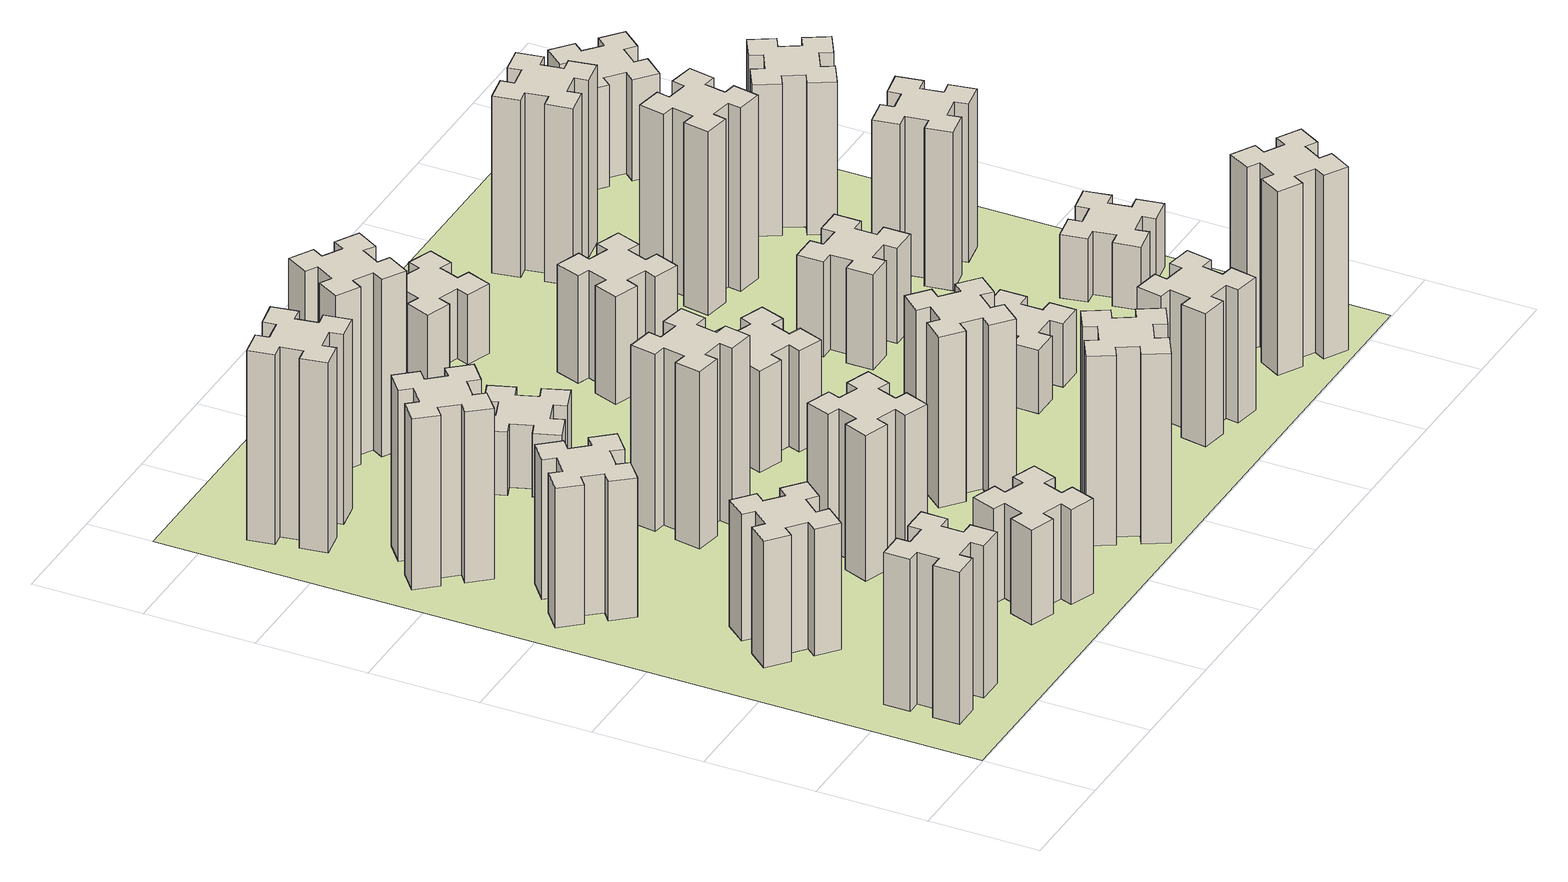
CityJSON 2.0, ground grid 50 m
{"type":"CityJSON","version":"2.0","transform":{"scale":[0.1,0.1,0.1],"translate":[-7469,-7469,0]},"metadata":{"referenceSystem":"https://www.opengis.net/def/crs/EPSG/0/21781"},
"CityObjects":{
"building1":{"type":"Building","attributes":{"class":"1000","function":"1000","usage":"1000","yearOfConstruction":2016,"roofType":"1000","measuredHeight":72,"storeysAboveGround":30,"storeysBelowGround":0},"geometry":[{"type":"Solid","lod":"1","boundaries":[[[[0,1,2,3,4,5,6,7,8,9,10,11,12,13,14,15,16,17,18,19]],[[17,16,20,21]],[[16,15,22,20]],[[15,14,23,22]],[[14,13,24,23]],[[13,12,25,24]],[[12,11,26,25]],[[11,10,27,26]],[[10,9,28,27]],[[9,8,29,28]],[[8,7,30,29]],[[7,6,31,30]],[[6,5,32,31]],[[5,4,33,32]],[[4,3,34,33]],[[3,2,35,34]],[[2,1,36,35]],[[1,0,37,36]],[[0,19,38,37]],[[19,18,39,38]],[[18,17,21,39]],[[24,25,26,27,28,29,30,31,32,33,34,35,36,37,38,39,21,20,22,23]]]]}]},
"building2":{"type":"Building","attributes":{"class":"1000","function":"1000","usage":"1000","yearOfConstruction":2016,"roofType":"1000","measuredHeight":60,"storeysAboveGround":30,"storeysBelowGround":0},"geometry":[{"type":"Solid","lod":"1","boundaries":[[[[40,41,42,43,44,45,46,47,48,49,50,51,52,53,54,55,56,57,58,59]],[[57,56,60,61]],[[56,55,62,60]],[[55,54,63,62]],[[54,53,64,63]],[[53,52,65,64]],[[52,51,66,65]],[[51,50,67,66]],[[50,49,68,67]],[[49,48,69,68]],[[48,47,70,69]],[[47,46,71,70]],[[46,45,72,71]],[[45,44,73,72]],[[44,43,74,73]],[[43,42,75,74]],[[42,41,76,75]],[[41,40,77,76]],[[40,59,78,77]],[[59,58,79,78]],[[58,57,61,79]],[[64,65,66,67,68,69,70,71,72,73,74,75,76,77,78,79,61,60,62,63]]]]}]},
"building3":{"type":"Building","attributes":{"class":"1000","function":"1000","usage":"1000","yearOfConstruction":2016,"roofType":"1000","measuredHeight":66,"storeysAboveGround":30,"storeysBelowGround":0},"geometry":[{"type":"Solid","lod":"1","boundaries":[[[[80,81,82,83,84,85,86,87,88,89,90,91,92,93,94,95,96,97,98,99]],[[97,96,100,101]],[[96,95,102,100]],[[95,94,103,102]],[[94,93,104,103]],[[93,92,105,104]],[[92,91,106,105]],[[91,90,107,106]],[[90,89,108,107]],[[89,88,109,108]],[[88,87,110,109]],[[87,86,111,110]],[[86,85,112,111]],[[85,84,113,112]],[[84,83,114,113]],[[83,82,115,114]],[[82,81,116,115]],[[81,80,117,116]],[[80,99,118,117]],[[99,98,119,118]],[[98,97,101,119]],[[104,105,106,107,108,109,110,111,112,113,114,115,116,117,118,119,101,100,102,103]]]]}]},
"building4":{"type":"Building","attributes":{"class":"1000","function":"1000","usage":"1000","yearOfConstruction":2016,"roofType":"1000","measuredHeight":81,"storeysAboveGround":30,"storeysBelowGround":0},"geometry":[{"type":"Solid","lod":"1","boundaries":[[[[120,121,122,123,124,125,126,127,128,129,130,131,132,133,134,135,136,137,138,139]],[[137,136,140,141]],[[136,135,142,140]],[[135,134,143,142]],[[134,133,144,143]],[[133,132,145,144]],[[132,131,146,145]],[[131,130,147,146]],[[130,129,148,147]],[[129,128,149,148]],[[128,127,150,149]],[[127,126,151,150]],[[126,125,152,151]],[[125,124,153,152]],[[124,123,154,153]],[[123,122,155,154]],[[122,121,156,155]],[[121,120,157,156]],[[120,139,158,157]],[[139,138,159,158]],[[138,137,141,159]],[[144,145,146,147,148,149,150,151,152,153,154,155,156,157,158,159,141,140,142,143]]]]}]},
"building5":{"type":"Building","attributes":{"class":"1000","function":"1000","usage":"1000","yearOfConstruction":2016,"roofType":"1000","measuredHeight":45,"storeysAboveGround":30,"storeysBelowGround":0},"geometry":[{"type":"Solid","lod":"1","boundaries":[[[[160,161,162,163,164,165,166,167,168,169,170,171,172,173,174,175,176,177,178,179]],[[177,176,180,181]],[[176,175,182,180]],[[175,174,183,182]],[[174,173,184,183]],[[173,172,185,184]],[[172,171,186,185]],[[171,170,187,186]],[[170,169,188,187]],[[169,168,189,188]],[[168,167,190,189]],[[167,166,191,190]],[[166,165,192,191]],[[165,164,193,192]],[[164,163,194,193]],[[163,162,195,194]],[[162,161,196,195]],[[161,160,197,196]],[[160,179,198,197]],[[179,178,199,198]],[[178,177,181,199]],[[184,185,186,187,188,189,190,191,192,193,194,195,196,197,198,199,181,180,182,183]]]]}]},
"building6":{"type":"Building","attributes":{"class":"1000","function":"1000","usage":"1000","yearOfConstruction":2016,"roofType":"1000","measuredHeight":90,"storeysAboveGround":30,"storeysBelowGround":0},"geometry":[{"type":"Solid","lod":"1","boundaries":[[[[200,201,202,203,204,205,206,207,208,209,210,211,212,213,214,215,216,217,218,219]],[[217,216,220,221]],[[216,215,222,220]],[[215,214,223,222]],[[214,213,224,223]],[[213,212,225,224]],[[212,211,226,225]],[[211,210,227,226]],[[210,209,228,227]],[[209,208,229,228]],[[208,207,230,229]],[[207,206,231,230]],[[206,205,232,231]],[[205,204,233,232]],[[204,203,234,233]],[[203,202,235,234]],[[202,201,236,235]],[[201,200,237,236]],[[200,219,238,237]],[[219,218,239,238]],[[218,217,221,239]],[[224,225,226,227,228,229,230,231,232,233,234,235,236,237,238,239,221,220,222,223]]]]}]},
"building7":{"type":"Building","attributes":{"class":"1000","function":"1000","usage":"1000","yearOfConstruction":2016,"roofType":"1000","measuredHeight":69,"storeysAboveGround":30,"storeysBelowGround":0},"geometry":[{"type":"Solid","lod":"1","boundaries":[[[[240,241,242,243,244,245,246,247,248,249,250,251,252,253,254,255,256,257,258,259]],[[257,256,260,261]],[[256,255,262,260]],[[255,254,263,262]],[[254,253,264,263]],[[253,252,265,264]],[[252,251,266,265]],[[251,250,267,266]],[[250,249,268,267]],[[249,248,269,268]],[[248,247,270,269]],[[247,246,271,270]],[[246,245,272,271]],[[245,244,273,272]],[[244,243,274,273]],[[243,242,275,274]],[[242,241,276,275]],[[241,240,277,276]],[[240,259,278,277]],[[259,258,279,278]],[[258,257,261,279]],[[264,265,266,267,268,269,270,271,272,273,274,275,276,277,278,279,261,260,262,263]]]]}]},
"building8":{"type":"Building","attributes":{"class":"1000","function":"1000","usage":"1000","yearOfConstruction":2016,"roofType":"1000","measuredHeight":84,"storeysAboveGround":30,"storeysBelowGround":0},"geometry":[{"type":"Solid","lod":"1","boundaries":[[[[280,281,282,283,284,285,286,287,288,289,290,291,292,293,294,295,296,297,298,299]],[[297,296,300,301]],[[296,295,302,300]],[[295,294,303,302]],[[294,293,304,303]],[[293,292,305,304]],[[292,291,306,305]],[[291,290,307,306]],[[290,289,308,307]],[[289,288,309,308]],[[288,287,310,309]],[[287,286,311,310]],[[286,285,312,311]],[[285,284,313,312]],[[284,283,314,313]],[[283,282,315,314]],[[282,281,316,315]],[[281,280,317,316]],[[280,299,318,317]],[[299,298,319,318]],[[298,297,301,319]],[[304,305,306,307,308,309,310,311,312,313,314,315,316,317,318,319,301,300,302,303]]]]}]},
"building9":{"type":"Building","attributes":{"class":"1000","function":"1000","usage":"1000","yearOfConstruction":2016,"roofType":"1000","measuredHeight":30,"storeysAboveGround":30,"storeysBelowGround":0},"geometry":[{"type":"Solid","lod":"1","boundaries":[[[[320,321,322,323,324,325,326,327,328,329,330,331,332,333,334,335,336,337,338,339]],[[337,336,340,341]],[[336,335,342,340]],[[335,334,343,342]],[[334,333,344,343]],[[333,332,345,344]],[[332,331,346,345]],[[331,330,347,346]],[[330,329,348,347]],[[329,328,349,348]],[[328,327,350,349]],[[327,326,351,350]],[[326,325,352,351]],[[325,324,353,352]],[[324,323,354,353]],[[323,322,355,354]],[[322,321,356,355]],[[321,320,357,356]],[[320,339,358,357]],[[339,338,359,358]],[[338,337,341,359]],[[344,345,346,347,348,349,350,351,352,353,354,355,356,357,358,359,341,340,342,343]]]]}]},
"building10":{"type":"Building","attributes":{"class":"1000","function":"1000","usage":"1000","yearOfConstruction":2016,"roofType":"1000","measuredHeight":90,"storeysAboveGround":30,"storeysBelowGround":0},"geometry":[{"type":"Solid","lod":"1","boundaries":[[[[360,361,362,363,364,365,366,367,368,369,370,371,372,373,374,375,376,377,378,379]],[[377,376,380,381]],[[376,375,382,380]],[[375,374,383,382]],[[374,373,384,383]],[[373,372,385,384]],[[372,371,386,385]],[[371,370,387,386]],[[370,369,388,387]],[[369,368,389,388]],[[368,367,390,389]],[[367,366,391,390]],[[366,365,392,391]],[[365,364,393,392]],[[364,363,394,393]],[[363,362,395,394]],[[362,361,396,395]],[[361,360,397,396]],[[360,379,398,397]],[[379,378,399,398]],[[378,377,381,399]],[[384,385,386,387,388,389,390,391,392,393,394,395,396,397,398,399,381,380,382,383]]]]}]},
"building11":{"type":"Building","attributes":{"class":"1000","function":"1000","usage":"1000","yearOfConstruction":2016,"roofType":"1000","measuredHeight":84,"storeysAboveGround":30,"storeysBelowGround":0},"geometry":[{"type":"Solid","lod":"1","boundaries":[[[[400,401,402,403,404,405,406,407,408,409,410,411,412,413,414,415,416,417,418,419]],[[417,416,420,421]],[[416,415,422,420]],[[415,414,423,422]],[[414,413,424,423]],[[413,412,425,424]],[[412,411,426,425]],[[411,410,427,426]],[[410,409,428,427]],[[409,408,429,428]],[[408,407,430,429]],[[407,406,431,430]],[[406,405,432,431]],[[405,404,433,432]],[[404,403,434,433]],[[403,402,435,434]],[[402,401,436,435]],[[401,400,437,436]],[[400,419,438,437]],[[419,418,439,438]],[[418,417,421,439]],[[424,425,426,427,428,429,430,431,432,433,434,435,436,437,438,439,421,420,422,423]]]]}]},
"building12":{"type":"Building","attributes":{"class":"1000","function":"1000","usage":"1000","yearOfConstruction":2016,"roofType":"1000","measuredHeight":81,"storeysAboveGround":30,"storeysBelowGround":0},"geometry":[{"type":"Solid","lod":"1","boundaries":[[[[440,441,442,443,444,445,446,447,448,449,450,451,452,453,454,455,456,457,458,459]],[[457,456,460,461]],[[456,455,462,460]],[[455,454,463,462]],[[454,453,464,463]],[[453,452,465,464]],[[452,451,466,465]],[[451,450,467,466]],[[450,449,468,467]],[[449,448,469,468]],[[448,447,470,469]],[[447,446,471,470]],[[446,445,472,471]],[[445,444,473,472]],[[444,443,474,473]],[[443,442,475,474]],[[442,441,476,475]],[[441,440,477,476]],[[440,459,478,477]],[[459,458,479,478]],[[458,457,461,479]],[[464,465,466,467,468,469,470,471,472,473,474,475,476,477,478,479,461,460,462,463]]]]}]},
"building13":{"type":"Building","attributes":{"class":"1000","function":"1000","usage":"1000","yearOfConstruction":2016,"roofType":"1000","measuredHeight":48,"storeysAboveGround":30,"storeysBelowGround":0},"geometry":[{"type":"Solid","lod":"1","boundaries":[[[[480,481,482,483,484,485,486,487,488,489,490,491,492,493,494,495,496,497,498,499]],[[497,496,500,501]],[[496,495,502,500]],[[495,494,503,502]],[[494,493,504,503]],[[493,492,505,504]],[[492,491,506,505]],[[491,490,507,506]],[[490,489,508,507]],[[489,488,509,508]],[[488,487,510,509]],[[487,486,511,510]],[[486,485,512,511]],[[485,484,513,512]],[[484,483,514,513]],[[483,482,515,514]],[[482,481,516,515]],[[481,480,517,516]],[[480,499,518,517]],[[499,498,519,518]],[[498,497,501,519]],[[504,505,506,507,508,509,510,511,512,513,514,515,516,517,518,519,501,500,502,503]]]]}]},
"building14":{"type":"Building","attributes":{"class":"1000","function":"1000","usage":"1000","yearOfConstruction":2016,"roofType":"1000","measuredHeight":51,"storeysAboveGround":30,"storeysBelowGround":0},"geometry":[{"type":"Solid","lod":"1","boundaries":[[[[520,521,522,523,524,525,526,527,528,529,530,531,532,533,534,535,536,537,538,539]],[[537,536,540,541]],[[536,535,542,540]],[[535,534,543,542]],[[534,533,544,543]],[[533,532,545,544]],[[532,531,546,545]],[[531,530,547,546]],[[530,529,548,547]],[[529,528,549,548]],[[528,527,550,549]],[[527,526,551,550]],[[526,525,552,551]],[[525,524,553,552]],[[524,523,554,553]],[[523,522,555,554]],[[522,521,556,555]],[[521,520,557,556]],[[520,539,558,557]],[[539,538,559,558]],[[538,537,541,559]],[[544,545,546,547,548,549,550,551,552,553,554,555,556,557,558,559,541,540,542,543]]]]}]},
"building15":{"type":"Building","attributes":{"class":"1000","function":"1000","usage":"1000","yearOfConstruction":2016,"roofType":"1000","measuredHeight":33,"storeysAboveGround":30,"storeysBelowGround":0},"geometry":[{"type":"Solid","lod":"1","boundaries":[[[[560,561,562,563,564,565,566,567,568,569,570,571,572,573,574,575,576,577,578,579]],[[577,576,580,581]],[[576,575,582,580]],[[575,574,583,582]],[[574,573,584,583]],[[573,572,585,584]],[[572,571,586,585]],[[571,570,587,586]],[[570,569,588,587]],[[569,568,589,588]],[[568,567,590,589]],[[567,566,591,590]],[[566,565,592,591]],[[565,564,593,592]],[[564,563,594,593]],[[563,562,595,594]],[[562,561,596,595]],[[561,560,597,596]],[[560,579,598,597]],[[579,578,599,598]],[[578,577,581,599]],[[584,585,586,587,588,589,590,591,592,593,594,595,596,597,598,599,581,580,582,583]]]]}]},
"building16":{"type":"Building","attributes":{"class":"1000","function":"1000","usage":"1000","yearOfConstruction":2016,"roofType":"1000","measuredHeight":63,"storeysAboveGround":30,"storeysBelowGround":0},"geometry":[{"type":"Solid","lod":"1","boundaries":[[[[600,601,602,603,604,605,606,607,608,609,610,611,612,613,614,615,616,617,618,619]],[[617,616,620,621]],[[616,615,622,620]],[[615,614,623,622]],[[614,613,624,623]],[[613,612,625,624]],[[612,611,626,625]],[[611,610,627,626]],[[610,609,628,627]],[[609,608,629,628]],[[608,607,630,629]],[[607,606,631,630]],[[606,605,632,631]],[[605,604,633,632]],[[604,603,634,633]],[[603,602,635,634]],[[602,601,636,635]],[[601,600,637,636]],[[600,619,638,637]],[[619,618,639,638]],[[618,617,621,639]],[[624,625,626,627,628,629,630,631,632,633,634,635,636,637,638,639,621,620,622,623]]]]}]},
"building17":{"type":"Building","attributes":{"class":"1000","function":"1000","usage":"1000","yearOfConstruction":2016,"roofType":"1000","measuredHeight":30,"storeysAboveGround":30,"storeysBelowGround":0},"geometry":[{"type":"Solid","lod":"1","boundaries":[[[[640,641,642,643,644,645,646,647,648,649,650,651,652,653,654,655,656,657,658,659]],[[657,656,660,661]],[[656,655,662,660]],[[655,654,663,662]],[[654,653,664,663]],[[653,652,665,664]],[[652,651,666,665]],[[651,650,667,666]],[[650,649,668,667]],[[649,648,669,668]],[[648,647,670,669]],[[647,646,671,670]],[[646,645,672,671]],[[645,644,673,672]],[[644,643,674,673]],[[643,642,675,674]],[[642,641,676,675]],[[641,640,677,676]],[[640,659,678,677]],[[659,658,679,678]],[[658,657,661,679]],[[664,665,666,667,668,669,670,671,672,673,674,675,676,677,678,679,661,660,662,663]]]]}]},
"building18":{"type":"Building","attributes":{"class":"1000","function":"1000","usage":"1000","yearOfConstruction":2016,"roofType":"1000","measuredHeight":45,"storeysAboveGround":30,"storeysBelowGround":0},"geometry":[{"type":"Solid","lod":"1","boundaries":[[[[680,681,682,683,684,685,686,687,688,689,690,691,692,693,694,695,696,697,698,699]],[[697,696,700,701]],[[696,695,702,700]],[[695,694,703,702]],[[694,693,704,703]],[[693,692,705,704]],[[692,691,706,705]],[[691,690,707,706]],[[690,689,708,707]],[[689,688,709,708]],[[688,687,710,709]],[[687,686,711,710]],[[686,685,712,711]],[[685,684,713,712]],[[684,683,714,713]],[[683,682,715,714]],[[682,681,716,715]],[[681,680,717,716]],[[680,699,718,717]],[[699,698,719,718]],[[698,697,701,719]],[[704,705,706,707,708,709,710,711,712,713,714,715,716,717,718,719,701,700,702,703]]]]}]},
"building19":{"type":"Building","attributes":{"class":"1000","function":"1000","usage":"1000","yearOfConstruction":2016,"roofType":"1000","measuredHeight":87,"storeysAboveGround":30,"storeysBelowGround":0},"geometry":[{"type":"Solid","lod":"1","boundaries":[[[[720,721,722,723,724,725,726,727,728,729,730,731,732,733,734,735,736,737,738,739]],[[737,736,740,741]],[[736,735,742,740]],[[735,734,743,742]],[[734,733,744,743]],[[733,732,745,744]],[[732,731,746,745]],[[731,730,747,746]],[[730,729,748,747]],[[729,728,749,748]],[[728,727,750,749]],[[727,726,751,750]],[[726,725,752,751]],[[725,724,753,752]],[[724,723,754,753]],[[723,722,755,754]],[[722,721,756,755]],[[721,720,757,756]],[[720,739,758,757]],[[739,738,759,758]],[[738,737,741,759]],[[744,745,746,747,748,749,750,751,752,753,754,755,756,757,758,759,741,740,742,743]]]]}]},
"building20":{"type":"Building","attributes":{"class":"1000","function":"1000","usage":"1000","yearOfConstruction":2016,"roofType":"1000","measuredHeight":87,"storeysAboveGround":30,"storeysBelowGround":0},"geometry":[{"type":"Solid","lod":"1","boundaries":[[[[760,761,762,763,764,765,766,767,768,769,770,771,772,773,774,775,776,777,778,779]],[[777,776,780,781]],[[776,775,782,780]],[[775,774,783,782]],[[774,773,784,783]],[[773,772,785,784]],[[772,771,786,785]],[[771,770,787,786]],[[770,769,788,787]],[[769,768,789,788]],[[768,767,790,789]],[[767,766,791,790]],[[766,765,792,791]],[[765,764,793,792]],[[764,763,794,793]],[[763,762,795,794]],[[762,761,796,795]],[[761,760,797,796]],[[760,779,798,797]],[[779,778,799,798]],[[778,777,781,799]],[[784,785,786,787,788,789,790,791,792,793,794,795,796,797,798,799,781,780,782,783]]]]}]},
"building21":{"type":"Building","attributes":{"class":"1000","function":"1000","usage":"1000","yearOfConstruction":2016,"roofType":"1000","measuredHeight":84,"storeysAboveGround":30,"storeysBelowGround":0},"geometry":[{"type":"Solid","lod":"1","boundaries":[[[[800,801,802,803,804,805,806,807,808,809,810,811,812,813,814,815,816,817,818,819]],[[817,816,820,821]],[[816,815,822,820]],[[815,814,823,822]],[[814,813,824,823]],[[813,812,825,824]],[[812,811,826,825]],[[811,810,827,826]],[[810,809,828,827]],[[809,808,829,828]],[[808,807,830,829]],[[807,806,831,830]],[[806,805,832,831]],[[805,804,833,832]],[[804,803,834,833]],[[803,802,835,834]],[[802,801,836,835]],[[801,800,837,836]],[[800,819,838,837]],[[819,818,839,838]],[[818,817,821,839]],[[824,825,826,827,828,829,830,831,832,833,834,835,836,837,838,839,821,820,822,823]]]]}]},
"building22":{"type":"Building","attributes":{"class":"1000","function":"1000","usage":"1000","yearOfConstruction":2016,"roofType":"1000","measuredHeight":30,"storeysAboveGround":30,"storeysBelowGround":0},"geometry":[{"type":"Solid","lod":"1","boundaries":[[[[840,841,842,843,844,845,846,847,848,849,850,851,852,853,854,855,856,857,858,859]],[[857,856,860,861]],[[856,855,862,860]],[[855,854,863,862]],[[854,853,864,863]],[[853,852,865,864]],[[852,851,866,865]],[[851,850,867,866]],[[850,849,868,867]],[[849,848,869,868]],[[848,847,870,869]],[[847,846,871,870]],[[846,845,872,871]],[[845,844,873,872]],[[844,843,874,873]],[[843,842,875,874]],[[842,841,876,875]],[[841,840,877,876]],[[840,859,878,877]],[[859,858,879,878]],[[858,857,861,879]],[[864,865,866,867,868,869,870,871,872,873,874,875,876,877,878,879,861,860,862,863]]]]}]},
"building23":{"type":"Building","attributes":{"class":"1000","function":"1000","usage":"1000","yearOfConstruction":2016,"roofType":"1000","measuredHeight":75,"storeysAboveGround":30,"storeysBelowGround":0},"geometry":[{"type":"Solid","lod":"1","boundaries":[[[[880,881,882,883,884,885,886,887,888,889,890,891,892,893,894,895,896,897,898,899]],[[897,896,900,901]],[[896,895,902,900]],[[895,894,903,902]],[[894,893,904,903]],[[893,892,905,904]],[[892,891,906,905]],[[891,890,907,906]],[[890,889,908,907]],[[889,888,909,908]],[[888,887,910,909]],[[887,886,911,910]],[[886,885,912,911]],[[885,884,913,912]],[[884,883,914,913]],[[883,882,915,914]],[[882,881,916,915]],[[881,880,917,916]],[[880,899,918,917]],[[899,898,919,918]],[[898,897,901,919]],[[904,905,906,907,908,909,910,911,912,913,914,915,916,917,918,919,901,900,902,903]]]]}]},
"building24":{"type":"Building","attributes":{"class":"1000","function":"1000","usage":"1000","yearOfConstruction":2016,"roofType":"1000","measuredHeight":72,"storeysAboveGround":30,"storeysBelowGround":0},"geometry":[{"type":"Solid","lod":"1","boundaries":[[[[920,921,922,923,924,925,926,927,928,929,930,931,932,933,934,935,936,937,938,939]],[[937,936,940,941]],[[936,935,942,940]],[[935,934,943,942]],[[934,933,944,943]],[[933,932,945,944]],[[932,931,946,945]],[[931,930,947,946]],[[930,929,948,947]],[[929,928,949,948]],[[928,927,950,949]],[[927,926,951,950]],[[926,925,952,951]],[[925,924,953,952]],[[924,923,954,953]],[[923,922,955,954]],[[922,921,956,955]],[[921,920,957,956]],[[920,939,958,957]],[[939,938,959,958]],[[938,937,941,959]],[[944,945,946,947,948,949,950,951,952,953,954,955,956,957,958,959,941,940,942,943]]]]}]},
"building25":{"type":"Building","attributes":{"class":"1000","function":"1000","usage":"1000","yearOfConstruction":2016,"roofType":"1000","measuredHeight":48,"storeysAboveGround":30,"storeysBelowGround":0},"geometry":[{"type":"Solid","lod":"1","boundaries":[[[[960,961,962,963,964,965,966,967,968,969,970,971,972,973,974,975,976,977,978,979]],[[977,976,980,981]],[[976,975,982,980]],[[975,974,983,982]],[[974,973,984,983]],[[973,972,985,984]],[[972,971,986,985]],[[971,970,987,986]],[[970,969,988,987]],[[969,968,989,988]],[[968,967,990,989]],[[967,966,991,990]],[[966,965,992,991]],[[965,964,993,992]],[[964,963,994,993]],[[963,962,995,994]],[[962,961,996,995]],[[961,960,997,996]],[[960,979,998,997]],[[979,978,999,998]],[[978,977,981,999]],[[984,985,986,987,988,989,990,991,992,993,994,995,996,997,998,999,981,980,982,983]]]]}]},
"landuse1":{"type":"LandUse","attributes":{"name":"plot1","function":"1010"},"geometry":[{"type":"MultiSurface","lod":"1","boundaries":[[[1000,1001,1002,1003]]]}]}
},
"vertices":[
[325,265,0],[425,265,0],[425,205,0],[545,205,0],[545,325,0],[485,325,0],[485,425,0],[545,425,0],[545,545,0],[425,545,0],[425,485,0],[325,485,0],[325,545,0],[205,545,0],[205,425,0],[265,425,0],[265,325,0],[205,325,0],[205,205,0],[325,205,0],[265,325,720],[205,325,720],[265,425,720],[205,425,720],[205,545,720],[325,545,720],[325,485,720],[425,485,720],[425,545,720],[545,545,720],[545,425,720],[485,425,720],[485,325,720],[545,325,720],[545,205,720],[425,205,720],[425,265,720],[325,265,720],[325,205,720],[205,205,720],
[527,1006,0],[592,1083,0],[638,1044,0],[715,1136,0],[623,1213,0],[584,1167,0],[508,1232,0],[546,1278,0],[454,1355,0],[377,1263,0],[423,1224,0],[359,1148,0],[313,1186,0],[236,1094,0],[328,1017,0],[366,1063,0],[443,999,0],[404,953,0],[496,876,0],[573,968,0],[443,999,600],[404,953,600],[366,1063,600],[328,1017,600],[236,1094,600],[313,1186,600],[359,1148,600],[423,1224,600],[377,1263,600],[454,1355,600],[546,1278,600],[508,1232,600],[584,1167,600],[623,1213,600],[715,1136,600],[638,1044,600],[592,1083,600],[527,1006,600],[573,968,600],[496,876,600],
[492,1988,0],[427,2064,0],[473,2103,0],[396,2195,0],[304,2118,0],[343,2072,0],[266,2007,0],[228,2053,0],[136,1976,0],[213,1884,0],[259,1923,0],[323,1846,0],[277,1808,0],[354,1716,0],[446,1793,0],[408,1839,0],[484,1903,0],[523,1857,0],[615,1934,0],[538,2026,0],[484,1903,660],[523,1857,660],[408,1839,660],[446,1793,660],[354,1716,660],[277,1808,660],[323,1846,660],[259,1923,660],[213,1884,660],[136,1976,660],[228,2053,660],[266,2007,660],[343,2072,660],[304,2118,660],[396,2195,660],[473,2103,660],[427,2064,660],[492,1988,660],[538,2026,660],[615,1934,660],
[343,2712,0],[266,2647,0],[228,2693,0],[136,2616,0],[213,2524,0],[259,2563,0],[323,2486,0],[277,2448,0],[354,2356,0],[446,2433,0],[408,2479,0],[484,2543,0],[523,2497,0],[615,2574,0],[538,2666,0],[492,2628,0],[427,2704,0],[473,2743,0],[396,2835,0],[304,2758,0],[427,2704,810],[473,2743,810],[492,2628,810],[538,2666,810],[615,2574,810],[523,2497,810],[484,2543,810],[408,2479,810],[446,2433,810],[354,2356,810],[277,2448,810],[323,2486,810],[259,2563,810],[213,2524,810],[136,2616,810],[228,2693,810],[266,2647,810],[343,2712,810],[304,2758,810],[396,2835,810],
[1302,291,0],[1336,385,0],[1392,364,0],[1433,477,0],[1320,518,0],[1300,462,0],[1206,496,0],[1227,552,0],[1114,593,0],[1073,480,0],[1129,460,0],[1095,366,0],[1039,387,0],[997,274,0],[1110,233,0],[1131,289,0],[1225,255,0],[1204,199,0],[1317,157,0],[1358,270,0],[1225,255,450],[1204,199,450],[1131,289,450],[1110,233,450],[997,274,450],[1039,387,450],[1095,366,450],[1129,460,450],[1073,480,450],[1114,593,450],[1227,552,450],[1206,496,450],[1300,462,450],[1320,518,450],[1433,477,450],[1392,364,450],[1336,385,450],[1302,291,450],[1358,270,450],[1317,157,450],
[258,3265,0],[276,3167,0],[217,3157,0],[237,3038,0],[356,3059,0],[345,3118,0],[444,3136,0],[454,3077,0],[572,3097,0],[551,3216,0],[492,3205,0],[475,3304,0],[534,3314,0],[513,3432,0],[395,3411,0],[405,3352,0],[307,3335,0],[297,3394,0],[178,3373,0],[199,3255,0],[307,3335,900],[297,3394,900],[405,3352,900],[395,3411,900],[513,3432,900],[534,3314,900],[475,3304,900],[492,3205,900],[551,3216,900],[572,3097,900],[454,3077,900],[444,3136,900],[345,3118,900],[356,3059,900],[237,3038,900],[217,3157,900],[276,3167,900],[258,3265,900],[199,3255,900],[178,3373,900],
[1302,1031,0],[1336,1125,0],[1392,1104,0],[1433,1217,0],[1320,1258,0],[1300,1202,0],[1206,1236,0],[1227,1292,0],[1114,1333,0],[1073,1220,0],[1129,1200,0],[1095,1106,0],[1039,1127,0],[997,1014,0],[1110,973,0],[1131,1029,0],[1225,995,0],[1204,939,0],[1317,897,0],[1358,1010,0],[1225,995,690],[1204,939,690],[1131,1029,690],[1110,973,690],[997,1014,690],[1039,1127,690],[1095,1106,690],[1129,1200,690],[1073,1220,690],[1114,1333,690],[1227,1292,690],[1206,1236,690],[1300,1202,690],[1320,1258,690],[1433,1217,690],[1392,1104,690],[1336,1125,690],[1302,1031,690],[1358,1010,690],[1317,897,690],
[1047,1756,0],[1145,1738,0],[1135,1679,0],[1253,1658,0],[1274,1777,0],[1215,1787,0],[1232,1885,0],[1291,1875,0],[1312,1993,0],[1194,2014,0],[1184,1955,0],[1085,1972,0],[1096,2031,0],[977,2052,0],[957,1934,0],[1016,1924,0],[998,1825,0],[939,1836,0],[918,1717,0],[1037,1697,0],[998,1825,840],[939,1836,840],[1016,1924,840],[957,1934,840],[977,2052,840],[1096,2031,840],[1085,1972,840],[1184,1955,840],[1194,2014,840],[1312,1993,840],[1291,1875,840],[1232,1885,840],[1215,1787,840],[1274,1777,840],[1253,1658,840],[1135,1679,840],[1145,1738,840],[1047,1756,840],[1037,1697,840],[918,1717,840],
[1106,2475,0],[1200,2509,0],[1220,2453,0],[1333,2494,0],[1292,2607,0],[1236,2586,0],[1202,2680,0],[1258,2700,0],[1217,2813,0],[1104,2772,0],[1125,2716,0],[1031,2682,0],[1010,2738,0],[897,2697,0],[939,2584,0],[995,2605,0],[1029,2511,0],[973,2490,0],[1014,2377,0],[1127,2419,0],[1029,2511,300],[973,2490,300],[995,2605,300],[939,2584,300],[897,2697,300],[1010,2738,300],[1031,2682,300],[1125,2716,300],[1104,2772,300],[1217,2813,300],[1258,2700,300],[1202,2680,300],[1236,2586,300],[1292,2607,300],[1333,2494,300],[1220,2453,300],[1200,2509,300],[1106,2475,300],[1127,2419,300],[1014,2377,300],
[1844,396,0],[1757,346,0],[1727,398,0],[1623,338,0],[1683,234,0],[1735,264,0],[1785,177,0],[1733,147,0],[1793,43,0],[1897,103,0],[1867,155,0],[1954,205,0],[1984,153,0],[2088,213,0],[2028,317,0],[1976,287,0],[1926,374,0],[1978,404,0],[1918,508,0],[1814,448,0],[1926,374,900],[1978,404,900],[1976,287,900],[2028,317,900],[2088,213,900],[1984,153,900],[1954,205,900],[1867,155,900],[1897,103,900],[1793,43,900],[1733,147,900],[1785,177,900],[1735,264,900],[1683,234,900],[1623,338,900],[1727,398,900],[1757,346,900],[1844,396,900],[1814,448,900],[1918,508,900],
[1086,3237,0],[1136,3324,0],[1188,3294,0],[1248,3398,0],[1144,3458,0],[1114,3406,0],[1027,3456,0],[1057,3508,0],[953,3568,0],[893,3464,0],[945,3434,0],[895,3347,0],[843,3377,0],[783,3273,0],[887,3213,0],[917,3265,0],[1004,3215,0],[974,3163,0],[1078,3103,0],[1138,3207,0],[1004,3215,840],[974,3163,840],[917,3265,840],[887,3213,840],[783,3273,840],[843,3377,840],[895,3347,840],[945,3434,840],[893,3464,840],[953,3568,840],[1057,3508,840],[1027,3456,840],[1114,3406,840],[1144,3458,840],[1248,3398,840],[1188,3294,840],[1136,3324,840],[1086,3237,840],[1138,3207,840],[1078,3103,840],
[1964,1067,0],[1888,1132,0],[1926,1178,0],[1834,1255,0],[1757,1163,0],[1803,1124,0],[1739,1048,0],[1693,1086,0],[1616,994,0],[1708,917,0],[1746,963,0],[1823,899,0],[1784,853,0],[1876,776,0],[1953,868,0],[1907,906,0],[1972,983,0],[2018,944,0],[2095,1036,0],[2003,1113,0],[1972,983,810],[2018,944,810],[1907,906,810],[1953,868,810],[1876,776,810],[1784,853,810],[1823,899,810],[1746,963,810],[1708,917,810],[1616,994,810],[1693,1086,810],[1739,1048,810],[1803,1124,810],[1757,1163,810],[1834,1255,810],[1926,1178,810],[1888,1132,810],[1964,1067,810],[2003,1113,810],[2095,1036,810],
[1669,1940,0],[1635,1846,0],[1579,1867,0],[1537,1754,0],[1650,1713,0],[1671,1769,0],[1765,1735,0],[1744,1679,0],[1857,1637,0],[1898,1750,0],[1842,1771,0],[1876,1865,0],[1932,1844,0],[1973,1957,0],[1860,1998,0],[1840,1942,0],[1746,1976,0],[1767,2032,0],[1654,2073,0],[1613,1960,0],[1746,1976,480],[1767,2032,480],[1840,1942,480],[1860,1998,480],[1973,1957,480],[1932,1844,480],[1876,1865,480],[1842,1771,480],[1898,1750,480],[1857,1637,480],[1744,1679,480],[1765,1735,480],[1671,1769,480],[1650,1713,480],[1537,1754,480],[1579,1867,480],[1635,1846,480],[1669,1940,480],[1613,1960,480],[1654,2073,480],
[2040,2682,0],[1946,2716,0],[1967,2772,0],[1854,2813,0],[1813,2700,0],[1869,2680,0],[1835,2586,0],[1779,2607,0],[1737,2494,0],[1850,2453,0],[1871,2509,0],[1965,2475,0],[1944,2419,0],[2057,2377,0],[2098,2490,0],[2042,2511,0],[2076,2605,0],[2132,2584,0],[2173,2697,0],[2060,2738,0],[2076,2605,510],[2132,2584,510],[2042,2511,510],[2098,2490,510],[2057,2377,510],[1944,2419,510],[1965,2475,510],[1871,2509,510],[1850,2453,510],[1737,2494,510],[1779,2607,510],[1835,2586,510],[1869,2680,510],[1813,2700,510],[1854,2813,510],[1967,2772,510],[1946,2716,510],[2040,2682,510],[2060,2738,510],[2173,2697,510],
[1671,3249,0],[1765,3215,0],[1744,3159,0],[1857,3117,0],[1898,3230,0],[1842,3251,0],[1876,3345,0],[1932,3324,0],[1973,3437,0],[1860,3478,0],[1840,3422,0],[1746,3456,0],[1767,3512,0],[1654,3553,0],[1613,3440,0],[1669,3420,0],[1635,3326,0],[1579,3347,0],[1537,3234,0],[1650,3193,0],[1635,3326,330],[1579,3347,330],[1669,3420,330],[1613,3440,330],[1654,3553,330],[1767,3512,330],[1746,3456,330],[1840,3422,330],[1860,3478,330],[1973,3437,330],[1932,3324,330],[1876,3345,330],[1842,3251,330],[1898,3230,330],[1857,3117,330],[1744,3159,330],[1765,3215,330],[1671,3249,330],[1650,3193,330],[1537,3234,330],
[2764,475,0],[2665,492,0],[2676,551,0],[2557,572,0],[2537,454,0],[2596,444,0],[2578,345,0],[2519,356,0],[2498,237,0],[2617,217,0],[2627,276,0],[2725,258,0],[2715,199,0],[2833,178,0],[2854,297,0],[2795,307,0],[2812,405,0],[2871,395,0],[2892,513,0],[2774,534,0],[2812,405,630],[2871,395,630],[2795,307,630],[2854,297,630],[2833,178,630],[2715,199,630],[2725,258,630],[2627,276,630],[2617,217,630],[2498,237,630],[2519,356,630],[2578,345,630],[2596,444,630],[2537,454,630],[2557,572,630],[2676,551,630],[2665,492,630],[2764,475,630],[2774,534,630],[2892,513,630],
[2485,1165,0],[2485,1065,0],[2425,1065,0],[2425,945,0],[2545,945,0],[2545,1005,0],[2645,1005,0],[2645,945,0],[2765,945,0],[2765,1065,0],[2705,1065,0],[2705,1165,0],[2765,1165,0],[2765,1285,0],[2645,1285,0],[2645,1225,0],[2545,1225,0],[2545,1285,0],[2425,1285,0],[2425,1165,0],[2545,1225,300],[2545,1285,300],[2645,1225,300],[2645,1285,300],[2765,1285,300],[2765,1165,300],[2705,1165,300],[2705,1065,300],[2765,1065,300],[2765,945,300],[2645,945,300],[2645,1005,300],[2545,1005,300],[2545,945,300],[2425,945,300],[2425,1065,300],[2485,1065,300],[2485,1165,300],[2425,1165,300],[2425,1285,300],
[2645,1965,0],[2545,1965,0],[2545,2025,0],[2425,2025,0],[2425,1905,0],[2485,1905,0],[2485,1805,0],[2425,1805,0],[2425,1685,0],[2545,1685,0],[2545,1745,0],[2645,1745,0],[2645,1685,0],[2765,1685,0],[2765,1805,0],[2705,1805,0],[2705,1905,0],[2765,1905,0],[2765,2025,0],[2645,2025,0],[2705,1905,450],[2765,1905,450],[2705,1805,450],[2765,1805,450],[2765,1685,450],[2645,1685,450],[2645,1745,450],[2545,1745,450],[2545,1685,450],[2425,1685,450],[2425,1805,450],[2485,1805,450],[2485,1905,450],[2425,1905,450],[2425,2025,450],[2545,2025,450],[2545,1965,450],[2645,1965,450],[2645,2025,450],[2765,2025,450],
[3265,374,0],[3215,287,0],[3163,317,0],[3103,213,0],[3207,153,0],[3237,205,0],[3324,155,0],[3294,103,0],[3398,43,0],[3458,147,0],[3406,177,0],[3456,264,0],[3508,234,0],[3568,338,0],[3464,398,0],[3434,346,0],[3347,396,0],[3377,448,0],[3273,508,0],[3213,404,0],[3347,396,870],[3377,448,870],[3434,346,870],[3464,398,870],[3568,338,870],[3508,234,870],[3456,264,870],[3406,177,870],[3458,147,870],[3398,43,870],[3294,103,870],[3324,155,870],[3237,205,870],[3207,153,870],[3103,213,870],[3163,317,870],[3215,287,870],[3265,374,870],[3213,404,870],[3273,508,870],
[2627,2496,0],[2725,2478,0],[2715,2419,0],[2833,2398,0],[2854,2517,0],[2795,2527,0],[2812,2625,0],[2871,2615,0],[2892,2733,0],[2774,2754,0],[2764,2695,0],[2665,2712,0],[2676,2771,0],[2557,2792,0],[2537,2674,0],[2596,2664,0],[2578,2565,0],[2519,2576,0],[2498,2457,0],[2617,2437,0],[2578,2565,870],[2519,2576,870],[2596,2664,870],[2537,2674,870],[2557,2792,870],[2676,2771,870],[2665,2712,870],[2764,2695,870],[2774,2754,870],[2892,2733,870],[2871,2615,870],[2812,2625,870],[2795,2527,870],[2854,2517,870],[2833,2398,870],[2715,2419,870],[2725,2478,870],[2627,2496,870],[2617,2437,870],[2498,2457,870],
[2478,3265,0],[2496,3167,0],[2437,3157,0],[2457,3038,0],[2576,3059,0],[2565,3118,0],[2664,3136,0],[2674,3077,0],[2792,3097,0],[2771,3216,0],[2712,3205,0],[2695,3304,0],[2754,3314,0],[2733,3432,0],[2615,3411,0],[2625,3352,0],[2527,3335,0],[2517,3394,0],[2398,3373,0],[2419,3255,0],[2527,3335,840],[2517,3394,840],[2625,3352,840],[2615,3411,840],[2733,3432,840],[2754,3314,840],[2695,3304,840],[2712,3205,840],[2771,3216,840],[2792,3097,840],[2674,3077,840],[2664,3136,840],[2565,3118,840],[2576,3059,840],[2457,3038,840],[2437,3157,840],[2496,3167,840],[2478,3265,840],[2419,3255,840],[2398,3373,840],
[3552,1085,0],[3535,1184,0],[3594,1194,0],[3573,1312,0],[3455,1291,0],[3465,1232,0],[3367,1215,0],[3357,1274,0],[3238,1253,0],[3259,1135,0],[3318,1145,0],[3336,1047,0],[3277,1037,0],[3297,918,0],[3416,939,0],[3405,998,0],[3504,1016,0],[3514,957,0],[3632,977,0],[3611,1096,0],[3504,1016,300],[3514,957,300],[3405,998,300],[3416,939,300],[3297,918,300],[3277,1037,300],[3336,1047,300],[3318,1145,300],[3259,1135,300],[3238,1253,300],[3357,1274,300],[3367,1215,300],[3465,1232,300],[3455,1291,300],[3573,1312,300],[3594,1194,300],[3535,1184,300],[3552,1085,300],[3611,1096,300],[3632,977,300],
[3205,1738,0],[3304,1756,0],[3314,1697,0],[3432,1717,0],[3411,1836,0],[3352,1825,0],[3335,1924,0],[3394,1934,0],[3373,2052,0],[3255,2031,0],[3265,1972,0],[3167,1955,0],[3157,2014,0],[3038,1993,0],[3059,1875,0],[3118,1885,0],[3136,1787,0],[3077,1777,0],[3097,1658,0],[3216,1679,0],[3136,1787,750],[3077,1777,750],[3118,1885,750],[3059,1875,750],[3038,1993,750],[3157,2014,750],[3167,1955,750],[3265,1972,750],[3255,2031,750],[3373,2052,750],[3394,1934,750],[3335,1924,750],[3352,1825,750],[3411,1836,750],[3432,1717,750],[3314,1697,750],[3304,1756,750],[3205,1738,750],[3216,1679,750],[3097,1658,750],
[3456,2507,0],[3406,2594,0],[3458,2624,0],[3398,2728,0],[3294,2668,0],[3324,2616,0],[3237,2566,0],[3207,2618,0],[3103,2558,0],[3163,2454,0],[3215,2484,0],[3265,2397,0],[3213,2367,0],[3273,2263,0],[3377,2323,0],[3347,2375,0],[3434,2425,0],[3464,2373,0],[3568,2433,0],[3508,2537,0],[3434,2425,720],[3464,2373,720],[3347,2375,720],[3377,2323,720],[3273,2263,720],[3213,2367,720],[3265,2397,720],[3215,2484,720],[3163,2454,720],[3103,2558,720],[3207,2618,720],[3237,2566,720],[3324,2616,720],[3294,2668,720],[3398,2728,720],[3458,2624,720],[3406,2594,720],[3456,2507,720],[3508,2537,720],[3568,2433,720],
[3444,3387,0],[3368,3452,0],[3406,3498,0],[3314,3575,0],[3237,3483,0],[3283,3444,0],[3219,3368,0],[3173,3406,0],[3096,3314,0],[3188,3237,0],[3226,3283,0],[3303,3219,0],[3264,3173,0],[3356,3096,0],[3433,3188,0],[3387,3226,0],[3452,3303,0],[3498,3264,0],[3575,3356,0],[3483,3433,0],[3452,3303,480],[3498,3264,480],[3387,3226,480],[3433,3188,480],[3356,3096,480],[3264,3173,480],[3303,3219,480],[3226,3283,480],[3188,3237,480],[3096,3314,480],[3173,3406,480],[3219,3368,480],[3283,3444,480],[3237,3483,480],[3314,3575,480],[3406,3498,480],[3368,3452,480],[3444,3387,480],[3483,3433,480],[3575,3356,480],
[5,3705,0],[3705,3705,0],[3705,5,0],[5,5,0]
]}
